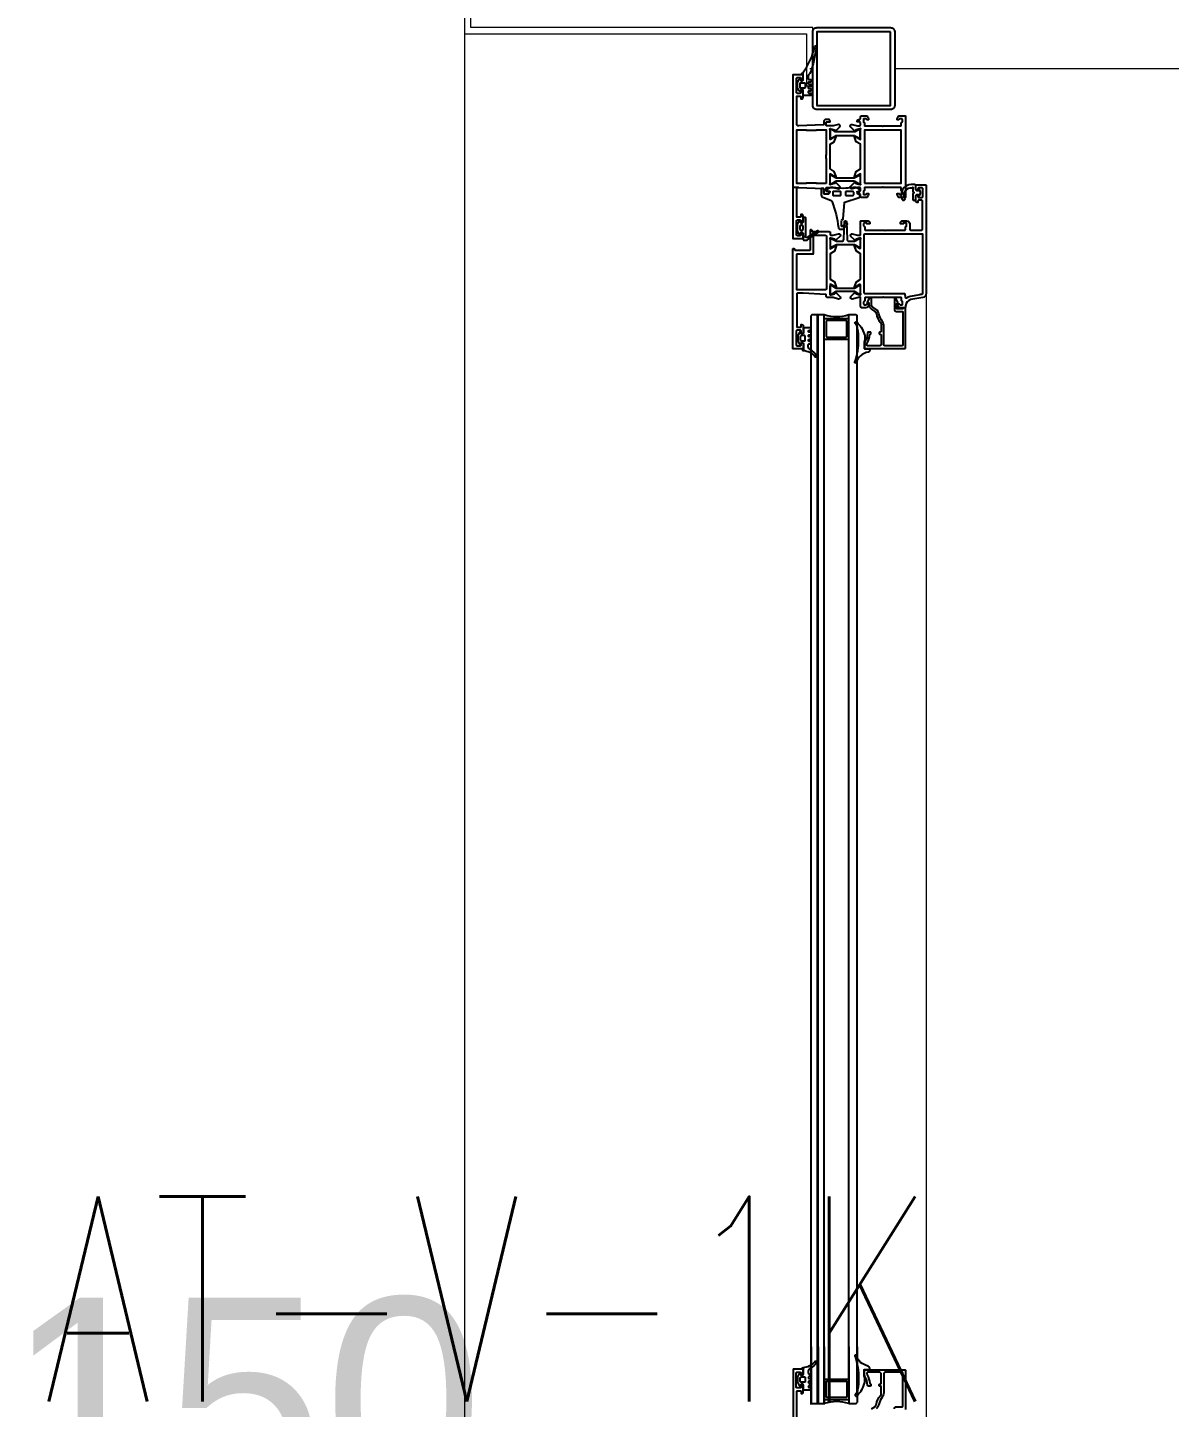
# Model space of a CAD drawing. Extents: x -2012 to 34975, y -1043 to 8321.
# Drawn here: x 16762.5 to 16818.3, y 3337.6 to 3405 of the extents above; entities that cross this region are included whole.
import ezdxf
from ezdxf.enums import TextEntityAlignment as Align

# ---------------------------------------------------------------- set-up
doc = ezdxf.new("R2010")
doc.units = 0
doc.header["$LTSCALE"] = 25
doc.linetypes.add('HIDDEN', pattern=[0.375, 0.25, -0.125])
doc.layers.get('0').update_dxf_attribs({"color": 9, "lineweight": 9})
for name, color, linetype, lineweight in [('06D', 9, 'Continuous', 9), ('10', 9, 'Continuous', 9), ('10A', 9, 'Continuous', 9), ('14', 9, 'Continuous', 9), ('15', 9, 'Continuous', 9), ('22', 8, 'Continuous', 9), ('E-UPS PANOSU', 7, 'Continuous', 30)]:
    doc.layers.add(name, color=color, linetype=linetype, lineweight=lineweight)
doc.styles.add('Arial', font='arial.ttf', dxfattribs={"height": 2.5})
doc.styles.add('E-YAZI', font='txttw.shx')

# ---------------------------------------------------------------- blocks, each defined once
blk = doc.blocks.new('ciftkanatdograma_pr2')
at = {"layer": '06D', "lineweight": 25, "ltscale": 0.5}
for p, q in [((-66.975, -0.563), (-66.975, -1.763)), ((-65.975, -0.563), (-65.975, -1.763)), ((-15.205, -0.563), (-15.205, -1.763)), ((-14.205, -0.563), (-14.205, -1.763))]:
    blk.add_line(p, q, dxfattribs=at)
at = {"layer": '06D'}
for points in [[(-0.3, 17), (-149.7, 17)], [(-7.711, -5.535), (-141.935, -5.535)]]:
    blk.add_lwpolyline(points, dxfattribs=at)
at = {"layer": '06D', "lineweight": 25, "ltscale": 0.5}
for points in [[(-65.409, 0.475, 0.220745), (-65.099, -0.119, -0.651907), (-65.155, -0.188, -0.176952), (-65.447, 0.128, 0.281357), (-65.59, 0.216), (-65.671, 0.216), (-65.685, 0.216), (-65.692, 0.215), (-65.699, 0.214), (-65.707, 0.211), (-65.714, 0.207), (-65.72, 0.201), (-65.725, 0.195), (-65.729, 0.188), (-65.732, 0.181), (-65.735, 0.166), (-65.735, 0.09), (-65.735, 0.087), (-65.735, 0.084), (-65.737, 0.081), (-65.738, 0.079), (-65.74, 0.076), (-65.743, 0.074), (-65.746, 0.072), (-65.749, 0.071), (-65.755, 0.07), (-65.835, 0.07), (-65.837, 0.07), (-65.84, 0.071), (-65.843, 0.072), (-65.846, 0.074), (-65.849, 0.076), (-65.851, 0.079), (-65.852, 0.081), (-65.854, 0.084), (-65.855, 0.09), (-65.855, 0.166), (-65.855, 0.173), (-65.857, 0.181), (-65.86, 0.188), (-65.864, 0.195), (-65.869, 0.201), (-65.875, 0.207), (-65.882, 0.211), (-65.89, 0.214), (-65.905, 0.216), (-65.912, 0.215), (-65.919, 0.214), (-65.927, 0.211), (-65.934, 0.207), (-65.94, 0.201), (-65.945, 0.195), (-65.949, 0.188), (-65.952, 0.181), (-65.955, 0.166), (-65.955, 0.09), (-65.955, 0.087), (-65.955, 0.084), (-65.957, 0.081), (-65.958, 0.079), (-65.96, 0.076), (-65.963, 0.074), (-65.966, 0.072), (-65.969, 0.071), (-65.975, 0.07), (-66.055, 0.07), (-66.057, 0.07), (-66.06, 0.071), (-66.063, 0.072), (-66.066, 0.074), (-66.069, 0.076), (-66.071, 0.079), (-66.072, 0.081), (-66.074, 0.084), (-66.075, 0.09), (-66.075, 0.166), (-66.075, 0.173), (-66.077, 0.181), (-66.08, 0.188), (-66.084, 0.195), (-66.089, 0.201), (-66.095, 0.207), (-66.102, 0.211), (-66.11, 0.214), (-66.125, 0.216), (-66.132, 0.215), (-66.139, 0.214), (-66.147, 0.211), (-66.154, 0.207), (-66.16, 0.201), (-66.165, 0.195), (-66.169, 0.188), (-66.172, 0.181), (-66.175, 0.166), (-66.175, 0.09), (-66.175, 0.087), (-66.175, 0.084), (-66.177, 0.081), (-66.178, 0.079), (-66.18, 0.076), (-66.183, 0.074), (-66.186, 0.072), (-66.189, 0.071), (-66.195, 0.07), (-66.275, 0.07), (-66.277, 0.07), (-66.28, 0.071), (-66.283, 0.072), (-66.286, 0.074), (-66.289, 0.076), (-66.291, 0.079), (-66.292, 0.081), (-66.294, 0.084), (-66.295, 0.09), (-66.295, 0.166), (-66.295, 0.173), (-66.297, 0.181), (-66.3, 0.188), (-66.304, 0.195), (-66.309, 0.201), (-66.315, 0.207), (-66.322, 0.211), (-66.33, 0.214), (-66.345, 0.216), (-66.352, 0.215), (-66.359, 0.214), (-66.367, 0.211), (-66.374, 0.207), (-66.38, 0.201), (-66.385, 0.195), (-66.389, 0.188), (-66.392, 0.181), (-66.395, 0.166), (-66.395, 0.09), (-66.395, 0.087), (-66.395, 0.084), (-66.397, 0.081), (-66.398, 0.079), (-66.4, 0.076), (-66.403, 0.074), (-66.406, 0.072), (-66.409, 0.071), (-66.414, 0.07), (-66.494, 0.07), (-66.497, 0.07), (-66.5, 0.071), (-66.503, 0.072), (-66.506, 0.074), (-66.509, 0.076), (-66.511, 0.078), (-66.512, 0.081), (-66.514, 0.084), (-66.515, 0.09), (-66.515, 0.428, -0.414214), (-66.485, 0.458), (-66.253, 0.458, 0.414214), (-66.223, 0.488), (-66.223, 0.553, 0.291535), (-66.235, 0.571), (-66.283, 0.591, -0.613042), (-66.285, 0.654), (-66.166, 0.717, -0.127095), (-66.103, 0.733), (-65.903, 0.733, -0.127095), (-65.84, 0.717), (-65.732, 0.66, -0.585233), (-65.732, 0.59), (-65.779, 0.565, 0.167811), (-65.783, 0.553), (-65.783, 0.488, 0.414214), (-65.753, 0.458), (-65.458, 0.458), (-65.458, 0.522, -0.394677), (-65.409, 0.475)], [(-15.762, 0.475, -0.220745), (-16.072, -0.119, 0.651907), (-16.016, -0.188, 0.176952), (-15.724, 0.128, -0.281357), (-15.581, 0.216), (-15.5, 0.216), (-15.486, 0.216), (-15.479, 0.215), (-15.472, 0.214), (-15.464, 0.211), (-15.457, 0.207), (-15.451, 0.201), (-15.446, 0.195), (-15.442, 0.188), (-15.439, 0.181), (-15.436, 0.166), (-15.436, 0.09), (-15.436, 0.087), (-15.436, 0.084), (-15.434, 0.081), (-15.433, 0.079), (-15.431, 0.076), (-15.428, 0.074), (-15.425, 0.072), (-15.422, 0.071), (-15.416, 0.07), (-15.336, 0.07), (-15.334, 0.07), (-15.331, 0.071), (-15.328, 0.072), (-15.325, 0.074), (-15.322, 0.076), (-15.32, 0.079), (-15.318, 0.081), (-15.317, 0.084), (-15.316, 0.09), (-15.316, 0.166), (-15.316, 0.173), (-15.314, 0.181), (-15.311, 0.188), (-15.307, 0.195), (-15.302, 0.201), (-15.295, 0.207), (-15.288, 0.211), (-15.281, 0.214), (-15.266, 0.216), (-15.259, 0.215), (-15.252, 0.214), (-15.244, 0.211), (-15.237, 0.207), (-15.231, 0.201), (-15.226, 0.195), (-15.222, 0.188), (-15.219, 0.181), (-15.216, 0.166), (-15.216, 0.09), (-15.216, 0.087), (-15.216, 0.084), (-15.214, 0.081), (-15.213, 0.079), (-15.211, 0.076), (-15.208, 0.074), (-15.205, 0.072), (-15.202, 0.071), (-15.196, 0.07), (-15.116, 0.07), (-15.114, 0.07), (-15.111, 0.071), (-15.108, 0.072), (-15.105, 0.074), (-15.102, 0.076), (-15.1, 0.079), (-15.098, 0.081), (-15.097, 0.084), (-15.096, 0.09), (-15.096, 0.166), (-15.096, 0.173), (-15.094, 0.181), (-15.091, 0.188), (-15.087, 0.195), (-15.082, 0.201), (-15.075, 0.207), (-15.068, 0.211), (-15.061, 0.214), (-15.046, 0.216), (-15.039, 0.215), (-15.032, 0.214), (-15.024, 0.211), (-15.017, 0.207), (-15.011, 0.201), (-15.006, 0.195), (-15.002, 0.188), (-14.999, 0.181), (-14.996, 0.166), (-14.996, 0.09), (-14.996, 0.087), (-14.996, 0.084), (-14.994, 0.081), (-14.993, 0.079), (-14.991, 0.076), (-14.988, 0.074), (-14.985, 0.072), (-14.982, 0.071), (-14.976, 0.07), (-14.896, 0.07), (-14.894, 0.07), (-14.891, 0.071), (-14.888, 0.072), (-14.885, 0.074), (-14.882, 0.076), (-14.88, 0.079), (-14.878, 0.081), (-14.877, 0.084), (-14.876, 0.09), (-14.876, 0.166), (-14.876, 0.173), (-14.874, 0.181), (-14.871, 0.188), (-14.867, 0.195), (-14.862, 0.201), (-14.855, 0.207), (-14.848, 0.211), (-14.841, 0.214), (-14.826, 0.216), (-14.819, 0.215), (-14.812, 0.214), (-14.804, 0.211), (-14.797, 0.207), (-14.791, 0.201), (-14.786, 0.195), (-14.782, 0.188), (-14.779, 0.181), (-14.776, 0.166), (-14.776, 0.09), (-14.776, 0.087), (-14.776, 0.084), (-14.774, 0.081), (-14.773, 0.079), (-14.771, 0.076), (-14.768, 0.074), (-14.765, 0.072), (-14.762, 0.071), (-14.756, 0.07), (-14.676, 0.07), (-14.674, 0.07), (-14.671, 0.071), (-14.668, 0.072), (-14.665, 0.074), (-14.662, 0.076), (-14.66, 0.078), (-14.658, 0.081), (-14.657, 0.084), (-14.656, 0.09), (-14.656, 0.428, 0.414214), (-14.686, 0.458), (-14.918, 0.458, -0.414214), (-14.948, 0.488), (-14.948, 0.553, -0.291535), (-14.936, 0.571), (-14.888, 0.591, 0.613042), (-14.886, 0.654), (-15.005, 0.717, 0.127095), (-15.068, 0.733), (-15.268, 0.733, 0.127095), (-15.33, 0.717), (-15.439, 0.66, 0.585233), (-15.439, 0.59), (-15.392, 0.565, -0.167811), (-15.388, 0.553), (-15.388, 0.488, -0.414214), (-15.418, 0.458), (-15.713, 0.458), (-15.713, 0.522, 0.394677), (-15.762, 0.475)], [(-2.211, 0.486, 0.102785), (-0.901, -0.108, -0.651907), (-0.957, -0.177, -0.057148), (-2.249, 0.138, 0.281357), (-2.392, 0.227), (-2.473, 0.227), (-2.487, 0.227), (-2.494, 0.226), (-2.501, 0.224), (-2.509, 0.221), (-2.516, 0.217), (-2.522, 0.212), (-2.527, 0.206), (-2.532, 0.199), (-2.535, 0.191), (-2.537, 0.177), (-2.537, 0.101), (-2.537, 0.098), (-2.538, 0.095), (-2.539, 0.092), (-2.54, 0.089), (-2.543, 0.087), (-2.545, 0.084), (-2.548, 0.083), (-2.551, 0.082), (-2.557, 0.081), (-2.637, 0.081), (-2.64, 0.081), (-2.643, 0.082), (-2.646, 0.083), (-2.648, 0.084), (-2.651, 0.087), (-2.653, 0.089), (-2.655, 0.092), (-2.656, 0.095), (-2.657, 0.101), (-2.657, 0.177), (-2.657, 0.184), (-2.659, 0.191), (-2.662, 0.199), (-2.666, 0.206), (-2.671, 0.212), (-2.678, 0.217), (-2.685, 0.221), (-2.692, 0.224), (-2.707, 0.227), (-2.714, 0.226), (-2.721, 0.224), (-2.729, 0.221), (-2.736, 0.217), (-2.742, 0.212), (-2.747, 0.206), (-2.752, 0.199), (-2.755, 0.191), (-2.757, 0.177), (-2.757, 0.101), (-2.757, 0.098), (-2.758, 0.095), (-2.759, 0.092), (-2.76, 0.089), (-2.763, 0.087), (-2.765, 0.084), (-2.768, 0.083), (-2.771, 0.082), (-2.777, 0.081), (-2.857, 0.081), (-2.86, 0.081), (-2.863, 0.082), (-2.866, 0.083), (-2.868, 0.084), (-2.871, 0.087), (-2.873, 0.089), (-2.875, 0.092), (-2.876, 0.095), (-2.877, 0.101), (-2.877, 0.177), (-2.877, 0.184), (-2.879, 0.191), (-2.882, 0.199), (-2.886, 0.206), (-2.891, 0.212), (-2.898, 0.217), (-2.905, 0.221), (-2.912, 0.224), (-2.927, 0.227), (-2.934, 0.226), (-2.941, 0.224), (-2.949, 0.221), (-2.956, 0.217), (-2.962, 0.212), (-2.967, 0.206), (-2.972, 0.199), (-2.975, 0.191), (-2.977, 0.177), (-2.977, 0.101), (-2.977, 0.098), (-2.978, 0.095), (-2.979, 0.092), (-2.98, 0.089), (-2.983, 0.087), (-2.985, 0.084), (-2.988, 0.083), (-2.991, 0.082), (-2.997, 0.081), (-3.077, 0.081), (-3.08, 0.081), (-3.083, 0.082), (-3.086, 0.083), (-3.088, 0.084), (-3.091, 0.087), (-3.093, 0.089), (-3.095, 0.092), (-3.096, 0.095), (-3.097, 0.101), (-3.097, 0.177), (-3.097, 0.184), (-3.099, 0.191), (-3.102, 0.199), (-3.106, 0.206), (-3.111, 0.212), (-3.118, 0.217), (-3.125, 0.221), (-3.132, 0.224), (-3.147, 0.227), (-3.154, 0.226), (-3.161, 0.224), (-3.169, 0.221), (-3.176, 0.217), (-3.182, 0.212), (-3.187, 0.206), (-3.192, 0.199), (-3.195, 0.191), (-3.197, 0.177), (-3.197, 0.101), (-3.197, 0.098), (-3.198, 0.095), (-3.199, 0.092), (-3.2, 0.089), (-3.203, 0.087), (-3.205, 0.084), (-3.208, 0.083), (-3.211, 0.082), (-3.217, 0.081), (-3.297, 0.081), (-3.3, 0.081), (-3.303, 0.082), (-3.306, 0.083), (-3.308, 0.084), (-3.311, 0.087), (-3.313, 0.089), (-3.315, 0.092), (-3.316, 0.095), (-3.317, 0.101), (-3.317, 0.439, -0.414214), (-3.287, 0.469), (-3.056, 0.469, 0.414214), (-3.026, 0.499), (-3.026, 0.564, 0.291535), (-3.037, 0.582), (-3.085, 0.602, -0.613042), (-3.088, 0.664), (-2.969, 0.727, -0.127095), (-2.906, 0.744), (-2.706, 0.744, -0.127095), (-2.643, 0.727), (-2.534, 0.67, -0.585233), (-2.534, 0.6), (-2.581, 0.576, 0.167811), (-2.586, 0.564), (-2.586, 0.499, 0.414214), (-2.556, 0.469), (-2.261, 0.469), (-2.261, 0.532, -0.394677), (-2.211, 0.486)], [(-7.807, -1.981, -0.081633), (-7.807, -1.001), (-7.807, -0.921, 0.104779), (-7.823, -0.848), (-7.883, -0.713, 0.296563), (-7.901, -0.701), (-7.967, -0.701, 0.414214), (-7.997, -0.731), (-7.997, -0.766, -0.414214), (-8.022, -0.791), (-8.102, -0.791, -0.414214), (-8.127, -0.766), (-8.127, -0.576, -0.414214), (-8.092, -0.541), (-7.877, -0.541, 0.414214), (-7.857, -0.521), (-7.857, -0.431, 0.414214), (-7.877, -0.411), (-8.167, -0.411, 0.285747), (-8.257, -0.467), (-8.448, -0.895, -0.189764), (-8.502, -0.944, -0.061836), (-9.759, -1.251, 0.380587), (-9.847, -1.351), (-9.847, -1.431, 0.203536), (-9.817, -1.503), (-9.629, -1.684, 0.999219), (-9.546, -1.598), (-9.697, -1.451, -0.950364), (-9.699, -1.411, -0.068684), (-9.399, -1.421, -0.364538), (-9.357, -1.471, 0.394287), (-9.339, -1.491), (-8.536, -1.546, -0.309555), (-8.514, -1.563), (-8.295, -2.266, 0.328426), (-8.247, -2.301), (-8.152, -2.301, 0.414214), (-8.127, -2.276), (-8.127, -2.216, -0.414214), (-8.102, -2.191), (-8.022, -2.191, -0.414214), (-7.997, -2.216), (-7.997, -2.251, 0.414214), (-7.967, -2.281), (-7.901, -2.281, 0.296563), (-7.883, -2.269), (-7.823, -2.134, 0.104779), (-7.807, -2.061), (-7.807, -1.981)]]:
    blk.add_lwpolyline(points, format="xyb", dxfattribs=at)
for points in [[(-9.485, 0.469, -0.414214), (-9.52, 0.504), (-9.52, 0.584, -0.186103), (-9.516, 0.594), (-9.476, 0.636, 0.501687), (-9.487, 0.699), (-9.576, 0.745, 0.118551), (-9.655, 0.764), (-9.885, 0.764, 0.118551), (-9.965, 0.745), (-10.053, 0.699, 0.501687), (-10.064, 0.636), (-10.024, 0.594, -0.186103), (-10.02, 0.584), (-10.02, 0.504, -0.414214), (-10.055, 0.469), (-10.335, 0.469, 0.414214), (-10.375, 0.429), (-10.375, 0.284, 0.176484), (-10.364, 0.252), (-9.991, -0.282, 0.940455), (-9.927, -0.234), (-10.245, 0.271, -0.992608), (-10.145, 0.337), (-9.305, 0.337, 0.414214), (-9.265, 0.377), (-9.265, 0.429, 0.414214), (-9.305, 0.469)], [(-15.273, 0.599, 0.359904), (-15.298, 0.57), (-15.298, 0.394, 0.414214), (-15.268, 0.364), (-15.068, 0.364, 0.414214), (-15.038, 0.394), (-15.038, 0.57, 0.359904), (-15.062, 0.599, 0.094739)], [(-66.875, -0.693, -0.414214), (-66.845, -0.663), (-66.105, -0.663, -0.414214), (-66.075, -0.693), (-66.075, -1.633, -0.414214), (-66.105, -1.663), (-66.845, -1.663, -0.414214), (-66.875, -1.633)], [(-14.305, -0.693, 0.414214), (-14.335, -0.663), (-15.075, -0.663, 0.414214), (-15.105, -0.693), (-15.105, -1.633, 0.414214), (-15.075, -1.663), (-14.335, -1.663, 0.414214), (-14.305, -1.633)], [(-12.717, -2.008, 0.131652), (-12.704, -2.058), (-12.596, -2.244, -0.131652), (-12.592, -2.259), (-12.592, -2.285, -0.414214), (-12.622, -2.315), (-12.982, -2.315, -0.414214), (-13.012, -2.285), (-13.012, -2.259, -0.131652), (-13.008, -2.244), (-12.901, -2.058, 0.131652), (-12.887, -2.008), (-12.887, -1.161, 0.131652), (-12.901, -1.111), (-13.008, -0.925, -0.131652), (-13.012, -0.91), (-13.012, -0.885, -0.414214), (-12.982, -0.855), (-12.622, -0.855, -0.414214), (-12.592, -0.885), (-12.592, -0.91, -0.131652), (-12.596, -0.925), (-12.704, -1.111, 0.131652), (-12.717, -1.161)], [(-12.901, -1.12), (-13.008, -0.934, -0.131652), (-13.012, -0.919), (-13.012, -0.893, -0.414214), (-12.982, -0.863), (-12.622, -0.863, -0.414214), (-12.592, -0.893), (-12.592, -0.919, -0.131652), (-12.596, -0.934), (-12.704, -1.12, 0.131652), (-12.717, -1.17), (-12.717, -2.016, 0.131652), (-12.704, -2.066), (-12.596, -2.253, -0.131652), (-12.592, -2.268), (-12.592, -2.293, -0.414214), (-12.622, -2.323), (-12.982, -2.323, -0.414214), (-13.012, -2.293), (-13.012, -2.268, -0.131652), (-13.008, -2.253), (-12.901, -2.066, 0.131652), (-12.887, -2.016), (-12.887, -1.17, 0.131652)], [(-10.335, -1.676, 0.403142), (-10.431, -1.775), (-10.431, -2.016, 0.131652), (-10.417, -2.066), (-10.31, -2.253, -0.131652), (-10.306, -2.268), (-10.306, -2.293, -0.414214), (-10.336, -2.323), (-10.696, -2.323, -0.414214), (-10.726, -2.293), (-10.726, -2.268, -0.131652), (-10.722, -2.253), (-10.614, -2.066, 0.131652), (-10.601, -2.016), (-10.601, -1.17, 0.131652), (-10.614, -1.12), (-10.722, -0.934, -0.131652), (-10.726, -0.919), (-10.726, -0.893, -0.414214), (-10.696, -0.863), (-10.336, -0.863, -0.414214), (-10.306, -0.893), (-10.306, -0.919, -0.131652), (-10.31, -0.934), (-10.417, -1.12, 0.131652), (-10.431, -1.17), (-10.431, -1.411, 0.403142), (-10.335, -1.511), (-9.479, -1.543, -0.962756), (-9.479, -1.643)], [(-8.197, -1.349, 0.414214), (-8.167, -1.379), (-8.037, -1.379, 0.414214), (-8.007, -1.349), (-8.007, -1.009, 0.414214), (-8.037, -0.979), (-8.167, -0.979, 0.414214), (-8.197, -1.009)], [(-7.335, -2.006, 0.131652), (-7.322, -2.056), (-7.215, -2.243, -0.131652), (-7.21, -2.258), (-7.21, -2.283, -0.414214), (-7.24, -2.313), (-7.6, -2.313, -0.414214), (-7.63, -2.283), (-7.63, -2.258, -0.131652), (-7.626, -2.243), (-7.519, -2.056, 0.131652), (-7.505, -2.006), (-7.505, -1.16, 0.131652), (-7.519, -1.11), (-7.626, -0.924, -0.131652), (-7.63, -0.909), (-7.63, -0.883, -0.414214), (-7.6, -0.853), (-7.24, -0.853, -0.414214), (-7.21, -0.883), (-7.21, -0.909, -0.131652), (-7.215, -0.924), (-7.322, -1.11, 0.131652), (-7.335, -1.16)], [(-5.265, -2.006, -0.131652), (-5.278, -2.056), (-5.386, -2.243, 0.131652), (-5.39, -2.258), (-5.39, -2.283, 0.414214), (-5.36, -2.313), (-5, -2.313, 0.414214), (-4.97, -2.283), (-4.97, -2.258, 0.131652), (-4.974, -2.243), (-5.081, -2.056, -0.131652), (-5.095, -2.006), (-5.095, -1.16, -0.131652), (-5.081, -1.11), (-4.974, -0.924, 0.131652), (-4.97, -0.909), (-4.97, -0.883, 0.414214), (-5, -0.853), (-5.36, -0.853, 0.414214), (-5.39, -0.883), (-5.39, -0.909, 0.131652), (-5.386, -0.924), (-5.278, -1.11, -0.131652), (-5.265, -1.16)], [(-8.197, -1.969, 0.414214), (-8.167, -1.999), (-8.037, -1.999, 0.414214), (-8.007, -1.969), (-8.007, -1.629, 0.414214), (-8.037, -1.599), (-8.167, -1.599, 0.414214), (-8.197, -1.629)], [(-65.505, -2.533), (-65.505, -2.753, 0.414214), (-65.475, -2.783), (-65.437, -2.783, 0.356389), (-65.339, -2.703, -0.262181), (-64.825, -2.11, 0.316752), (-64.805, -2.082, 0.499585), (-64.843, -2.053, -0.048291), (-65.399, -2.195, -0.086497), (-66.497, -2.192, -0.16681), (-66.725, -2.08, 0.169383), (-66.746, -2.066), (-66.759, -2.063, 0.513067), (-66.806, -2.129, 0.159858), (-66.231, -2.509, 0.178819), (-65.865, -2.527), (-65.845, -2.517, -0.13005), (-65.796, -2.503), (-65.535, -2.503, -0.414214)], [(-15.675, -2.533), (-15.675, -2.753, -0.414214), (-15.705, -2.783), (-15.743, -2.783, -0.356389), (-15.841, -2.703, 0.262181), (-16.355, -2.11, -0.316752), (-16.375, -2.082, -0.499585), (-16.336, -2.053, 0.048291), (-15.781, -2.195, 0.086497), (-14.682, -2.192, 0.16681), (-14.454, -2.08, -0.169383), (-14.434, -2.066), (-14.421, -2.063, -0.513067), (-14.374, -2.129, -0.159858), (-14.949, -2.509, -0.178819), (-15.315, -2.527), (-15.335, -2.517, 0.13005), (-15.384, -2.503), (-15.645, -2.503, 0.414214)]]:
    blk.add_lwpolyline(points, format="xyb", close=True, dxfattribs=at)
for centre, start, end in [((-68.925, -1.163), 341.07536, 18.92464), ((-12.255, -1.163), 161.07536, 198.92464)]:
    blk.add_arc(centre, 1.85, start, end, dxfattribs=at)
at = {"layer": '10', "lineweight": 25, "ltscale": 0.5}
blk.add_line((-7.804, 0.681), (-7.804, 0.977), dxfattribs=at)
for points in [[(-68.16, 0.784), (-66.58, 0.784, -0.414214), (-66.55, 0.754), (-66.55, 0.594, -0.414214), (-66.58, 0.564), (-66.68, 0.564), (-66.68, 0.514, 0.414214), (-66.63, 0.464), (-66.32, 0.464, 0.414214), (-66.25, 0.534), (-66.25, 0.554, 0.414214), (-66.26, 0.564), (-66.36, 0.564, -0.414214), (-66.41, 0.614), (-66.41, 0.764, -0.414214), (-66.36, 0.814), (-65.69, 0.814, -0.414214), (-65.64, 0.764), (-65.64, 0.614, -0.414214), (-65.69, 0.564), (-65.79, 0.564, 0.414214), (-65.8, 0.554), (-65.8, 0.534, 0.414214), (-65.73, 0.464), (-65.51, 0.464, 0.414214), (-65.5, 0.474), (-65.5, 0.954, 0.414214), (-65.51, 0.964), (-70.375, 0.964, 0.535184)], [(-13.061, -0.657, 0.459137), (-13.025, -0.629), (-12.971, 0.465), (-12.971, 0.735, 0.414214), (-13.021, 0.785), (-14.601, 0.785, 0.414214), (-14.631, 0.755), (-14.631, 0.595, 0.414214), (-14.601, 0.565), (-14.501, 0.565), (-14.501, 0.515, -0.414214), (-14.551, 0.465), (-14.861, 0.465, -0.414214), (-14.931, 0.535), (-14.931, 0.555, -0.414214), (-14.921, 0.565), (-14.821, 0.565, 0.414214), (-14.771, 0.615), (-14.771, 0.765, 0.414214), (-14.821, 0.815), (-15.491, 0.815, 0.414214), (-15.541, 0.765), (-15.541, 0.615, 0.414214), (-15.491, 0.565), (-15.391, 0.565, -0.414214), (-15.381, 0.555), (-15.381, 0.535, -0.414214), (-15.451, 0.465), (-15.671, 0.465, -0.414214), (-15.681, 0.475), (-15.681, 0.955, -0.414214), (-15.671, 0.965), (-10.806, 0.965, -0.535184), (-10.783, 0.931), (-10.801, 0.887), (-10.831, 0.887, 0.414214), (-10.861, 0.857), (-10.861, 0.145, 0.414214), (-10.831, 0.115), (-9.886, 0.115, -0.535184), (-9.863, 0.081), (-9.873, 0.056, -0.302776), (-9.901, 0.037), (-9.931, 0.037, 0.414214), (-9.961, 0.007), (-9.961, -0.825, -0.414214), (-9.991, -0.855), (-10.109, -0.855, 0.414214), (-10.139, -0.885), (-10.139, -1), (-10.069, -1.261, -0.700084), (-10.177, -1.336), (-10.195, -1.324), (-10.366, -1.151, -0.607471), (-10.351, -1.091, 0.283637), (-10.328, -1.069), (-10.279, -0.885, 1.229391), (-10.329, -0.855), (-10.803, -0.855), (-10.641, -1.121, -0.859449), (-10.671, -1.147), (-10.916, -1.054), (-11.038, -0.855), (-12.282, -0.855), (-12.404, -1.054), (-12.649, -1.147, -0.859449), (-12.679, -1.121), (-12.517, -0.855), (-12.991, -0.855, 1.229391), (-13.041, -0.885), (-12.992, -1.069, 0.283637), (-12.97, -1.091, -0.607471), (-12.954, -1.151), (-13.125, -1.324), (-13.143, -1.336, -0.700084), (-13.251, -1.261), (-13.181, -1), (-13.181, -0.755, -0.474196), (-13.061, -0.657)], [(-4.38, -2.325, -0.414222), (-4.3, -2.405), (-4.3, -2.575, -0.414214), (-4.45, -2.725), (-4.49, -2.725, -0.414214), (-4.5, -2.715), (-4.5, -2.654, -0.366034), (-4.475, -2.624, 0.365977), (-4.45, -2.595), (-4.45, -2.505, 0.414214), (-4.48, -2.475), (-4.59, -2.475, 0.365977), (-4.62, -2.5, -0.365977), (-4.649, -2.525), (-4.77, -2.525, 0.414214), (-4.8, -2.555), (-4.8, -3.395), (-4.83, -3.425), (-4.8, -3.455), (-4.8, -4.295, 0.414214), (-4.77, -4.325), (-4.649, -4.325, -0.365977), (-4.62, -4.35, 0.365977), (-4.59, -4.375), (-4.48, -4.375, 0.414214), (-4.45, -4.345), (-4.45, -4.255, 0.365977), (-4.475, -4.225, -0.366034), (-4.5, -4.195), (-4.5, -4.135, -0.414214), (-4.49, -4.125), (-4.45, -4.125, -0.414214), (-4.3, -4.275), (-4.3, -4.515, -0.414214), (-4.31, -4.525), (-8.29, -4.525, -0.414214), (-8.3, -4.515), (-8.3, -4.275, -0.414214), (-8.15, -4.125), (-8.11, -4.125, -0.414214), (-8.1, -4.135), (-8.1, -4.195, -0.366034), (-8.125, -4.225, 0.365977), (-8.15, -4.255), (-8.15, -4.345, 0.414214), (-8.12, -4.375), (-8.01, -4.375, 0.365977), (-7.98, -4.35, -0.365977), (-7.951, -4.325), (-7.83, -4.325, 0.414214), (-7.8, -4.295), (-7.8, -3.455), (-7.77, -3.425), (-7.8, -3.395), (-7.8, -2.555, 0.414214), (-7.83, -2.525), (-7.951, -2.525, -0.365977), (-7.98, -2.5, 0.365977), (-8.01, -2.475), (-8.12, -2.475, 0.414214), (-8.15, -2.505), (-8.15, -2.595, 0.365977), (-8.125, -2.624, -0.366034), (-8.1, -2.654), (-8.1, -2.715, -0.414214), (-8.11, -2.725), (-8.15, -2.725, -0.414214), (-8.3, -2.575), (-8.3, -2.405, -0.414214), (-8.22, -2.325), (-8.15, -2.325, 0.414214), (-8.12, -2.295), (-8.12, -2.275, -0.414214), (-8.02, -2.175), (-8.01, -2.175, -0.414214), (-8, -2.185), (-8, -2.295, 0.414214), (-7.97, -2.325), (-7.83, -2.325, 0.414214), (-7.8, -2.295), (-7.8, -2.179), (-7.87, -1.918, -0.700084), (-7.762, -1.843), (-7.744, -1.856), (-7.573, -2.029, -0.607471), (-7.589, -2.089, 0.283637), (-7.611, -2.11), (-7.661, -2.294, 1.229391), (-7.61, -2.325), (-7.136, -2.325), (-7.298, -2.06, -0.713664), (-7.273, -2.031), (-7.024, -2.125), (-6.902, -2.325), (-5.698, -2.325), (-5.576, -2.125), (-5.327, -2.031, -0.713664), (-5.302, -2.06), (-5.464, -2.325), (-4.99, -2.325, 1.229391), (-4.939, -2.294), (-4.989, -2.11, 0.283637), (-5.011, -2.089, -0.607471), (-5.027, -2.029), (-4.856, -1.856), (-4.838, -1.843, -0.700084), (-4.73, -1.918), (-4.8, -2.179), (-4.8, -2.295, 0.414214), (-4.77, -2.325), (-4.63, -2.325, 0.414214), (-4.6, -2.295), (-4.6, -2.185, -0.414214), (-4.59, -2.175), (-4.58, -2.175, -0.414214), (-4.48, -2.275), (-4.48, -2.295, 0.414214), (-4.45, -2.325), (-4.38, -2.325)], [(-67.428, -3.985, -0.414214), (-67.328, -4.085), (-67.328, -4.355, 0.414214), (-67.278, -4.405), (-65.688, -4.405, 0.414214), (-65.638, -4.355), (-65.638, -3.564, 0.414214), (-65.738, -3.464), (-66.652, -3.464, -0.172094), (-66.853, -3.393, 0.126051), (-67.214, -3.227, -0.197455), (-67.419, -3.096)], [(-67.429, -2.873), (-67.326, -3.027, 0.197455), (-67.198, -3.109, -0.126051), (-66.783, -3.3, 0.178336), (-66.652, -3.344), (-66.348, -3.344, 0.414214), (-66.318, -3.314), (-66.318, -3.274, -0.414214), (-66.288, -3.244), (-66.248, -3.244, -0.414214), (-66.218, -3.274), (-66.218, -3.294, 0.414214), (-66.168, -3.344), (-65.738, -3.344, 0.414214), (-65.638, -3.244), (-65.638, -2.695, 0.414214), (-65.688, -2.645), (-65.74, -2.645, 0.127567), (-65.774, -2.653, -0.09888), (-66.192, -2.787, 0.367727), (-66.218, -2.816, -0.399482), (-66.248, -2.844), (-66.288, -2.844, -0.414214), (-66.318, -2.814), (-66.318, -2.723, -0.400329), (-66.271, -2.673, 0.114933), (-65.834, -2.55, -0.127017), (-65.737, -2.525), (-65.548, -2.525, -0.414214), (-65.518, -2.555), (-65.518, -4.495, -0.414214), (-65.548, -4.525), (-67.468, -4.525, -0.414214)]]:
    blk.add_lwpolyline(points, format="xyb", dxfattribs=at)
for points in [[(-11.031, -0.035), (-10.191, -0.035, -0.414214), (-10.141, -0.085), (-10.141, -0.625, -0.414214), (-10.191, -0.675), (-12.751, -0.675, -0.414214), (-12.801, -0.625), (-12.801, 0.785), (-11.091, 0.785, -0.414214), (-11.041, 0.735), (-11.041, -0.025, 0.414214)], [(-9.12, 0.775), (-9.12, 0.785), (-8.853, 0.785), (-8.853, 0.775), (-8.703, 0.775), (-8.703, 0.785), (-8.373, 0.785), (-8.373, 0.775), (-8.223, 0.775), (-8.223, 0.785), (-7.904, 0.785, -0.425337), (-7.804, 0.682), (-7.849, -0.506, -0.403083), (-7.879, -0.535), (-8, -0.535, 0.414214), (-8.12, -0.655), (-8.12, -0.745, 0.414214), (-8.02, -0.845), (-8.01, -0.845, 0.414214), (-8, -0.835), (-8, -0.685, -0.414214), (-7.97, -0.655), (-7.83, -0.655, -0.414214), (-7.8, -0.685), (-7.8, -0.99), (-7.87, -1.251, 0.700084), (-7.762, -1.326), (-7.744, -1.314), (-7.573, -1.141, 0.607471), (-7.589, -1.081, -0.283637), (-7.611, -1.059), (-7.661, -0.875, -1.229391), (-7.61, -0.845), (-7.136, -0.845), (-7.299, -1.111, 0.859449), (-7.268, -1.137), (-7.024, -1.044), (-6.902, -0.845), (-5.698, -0.845), (-5.576, -1.044), (-5.332, -1.137, 0.859449), (-5.301, -1.111), (-5.464, -0.845), (-4.99, -0.845, -1.229391), (-4.939, -0.875), (-4.989, -1.059, -0.283637), (-5.011, -1.081, 0.607471), (-5.027, -1.141), (-4.856, -1.314), (-4.838, -1.326, 0.700084), (-4.73, -1.251), (-4.8, -0.99), (-4.8, -0.685, -0.414214), (-4.77, -0.655), (-4.63, -0.655, -0.414214), (-4.6, -0.685), (-4.6, -0.835, 0.414214), (-4.59, -0.845), (-4.58, -0.845, 0.414214), (-4.48, -0.745), (-4.48, -0.655, 0.414214), (-4.6, -0.535), (-4.721, -0.535, -0.403083), (-4.751, -0.506), (-4.796, 0.682, -0.425337), (-4.696, 0.785), (-4.377, 0.785), (-4.377, 0.775), (-4.227, 0.775), (-4.227, 0.785), (-3.897, 0.785), (-3.897, 0.775), (-3.747, 0.775), (-3.747, 0.785), (-3.48, 0.785), (-3.48, 0.775), (-3.35, 0.775), (-3.35, 0.605, -0.414214), (-3.38, 0.575), (-3.48, 0.575), (-3.48, 0.525, 0.414214), (-3.43, 0.475), (-3.12, 0.475, 0.414214), (-3.05, 0.545), (-3.05, 0.565, 0.414214), (-3.06, 0.575), (-3.16, 0.575, -0.414214), (-3.21, 0.625), (-3.21, 0.745, -0.414214), (-3.16, 0.795), (-2.49, 0.795, -0.414214), (-2.44, 0.745), (-2.44, 0.625, -0.414214), (-2.49, 0.575), (-2.59, 0.575, 0.414214), (-2.6, 0.565), (-2.6, 0.545, 0.414214), (-2.53, 0.475), (-2.31, 0.475, 0.414214), (-2.3, 0.485), (-2.3, 0.965, 0.414214), (-2.31, 0.975), (-10.29, 0.975, 0.414214), (-10.3, 0.965), (-10.3, 0.485, 0.414214), (-10.29, 0.475), (-10.07, 0.475, 0.414214), (-10, 0.545), (-10, 0.565, 0.414214), (-10.01, 0.575), (-10.11, 0.575, -0.414214), (-10.16, 0.625), (-10.16, 0.745, -0.414214), (-10.11, 0.795), (-9.44, 0.795, -0.414214), (-9.39, 0.745), (-9.39, 0.625, -0.414214), (-9.44, 0.575), (-9.54, 0.575, 0.414214), (-9.55, 0.565), (-9.55, 0.545, 0.414214), (-9.48, 0.475), (-9.17, 0.475, 0.414214), (-9.12, 0.525), (-9.12, 0.575), (-9.22, 0.575, -0.414214), (-9.25, 0.605), (-9.25, 0.775)], [(-65.898, 0.599, -0.359904), (-65.873, 0.57), (-65.873, 0.394, -0.414214), (-65.903, 0.364), (-66.103, 0.364, -0.414214), (-66.133, 0.394), (-66.133, 0.57, -0.359904), (-66.109, 0.599, -0.094739)], [(-9.68, 0.474, 0.414214), (-9.655, 0.499), (-9.655, 0.599, 0.414214), (-9.68, 0.624), (-9.86, 0.624, 0.414214), (-9.885, 0.599), (-9.885, 0.499, 0.414214), (-9.86, 0.474)], [(0, -3.8, -0.414214), (-0.2, -4), (-3.8, -4, -0.414214), (-4, -3.8), (-4, -0.2, -0.414214), (-3.8, 0), (-0.2, 0, -0.414214), (0, -0.2)], [(-2.721, 0.61, -0.359904), (-2.697, 0.581), (-2.697, 0.405, -0.414214), (-2.727, 0.375), (-2.927, 0.375, -0.414214), (-2.957, 0.405), (-2.957, 0.581, -0.359904), (-2.932, 0.61, -0.094739)], [(-13.332, -2.535, -0.365977), (-13.361, -2.51, 0.365977), (-13.391, -2.485), (-13.501, -2.485, 0.414214), (-13.531, -2.515), (-13.531, -2.605, 0.365977), (-13.506, -2.634, -0.366034), (-13.481, -2.664), (-13.481, -2.725, -0.414214), (-13.491, -2.735), (-13.531, -2.735, -0.414214), (-13.681, -2.585), (-13.681, -2.415, -0.414214), (-13.601, -2.335), (-13.181, -2.335, 0.493043), (-13.152, -2.297), (-13.251, -1.928, -0.700084), (-13.143, -1.853), (-13.125, -1.866), (-12.954, -2.039, -0.607471), (-12.97, -2.099, 0.283637), (-12.992, -2.12), (-13.041, -2.304, 1.229391), (-12.991, -2.335), (-12.57, -2.335, 0.585524), (-12.545, -2.289), (-12.678, -2.07, -0.713664), (-12.654, -2.041), (-12.404, -2.135), (-12.291, -2.32, 0.261412), (-12.266, -2.335), (-11.054, -2.335, 0.261412), (-11.029, -2.32), (-10.916, -2.135), (-10.666, -2.041, -0.713664), (-10.642, -2.07), (-10.775, -2.289, 0.585524), (-10.75, -2.335), (-10.329, -2.335, 1.229391), (-10.279, -2.304), (-10.328, -2.12, 0.283637), (-10.351, -2.099, -0.607471), (-10.366, -2.039), (-10.195, -1.866), (-10.177, -1.853, -0.700084), (-10.069, -1.928), (-10.139, -2.189), (-10.139, -2.305, 0.414214), (-10.109, -2.335), (-9.461, -2.335, -0.414214), (-9.431, -2.365), (-9.431, -2.685, -0.414222), (-9.531, -2.785), (-9.571, -2.785, -0.414214), (-9.581, -2.775), (-9.581, -2.664, -0.366034), (-9.556, -2.634, 0.365977), (-9.531, -2.605), (-9.531, -2.515, 0.414214), (-9.561, -2.485), (-9.671, -2.485, 0.365977), (-9.7, -2.51, -0.365977), (-9.73, -2.535), (-9.851, -2.535, 0.414214), (-9.881, -2.565), (-9.881, -3.505), (-9.911, -3.535), (-9.881, -3.565), (-9.881, -4.505, 0.414214), (-9.851, -4.535), (-9.73, -4.535, -0.365977), (-9.7, -4.56, 0.365977), (-9.671, -4.585), (-9.561, -4.585, 0.414214), (-9.531, -4.555), (-9.531, -4.465, 0.365977), (-9.556, -4.435, -0.366034), (-9.581, -4.405), (-9.581, -4.295, -0.414214), (-9.571, -4.285), (-9.531, -4.285, -0.414214), (-9.431, -4.385), (-9.431, -4.585, -0.414214), (-9.581, -4.735), (-9.851, -4.735, 0.414214), (-9.881, -4.765), (-9.881, -5.325, 0.414214), (-9.851, -5.355), (-8.461, -5.355, 0.414214), (-8.431, -5.325), (-8.431, -5.165, 0.414214), (-8.461, -5.135), (-8.531, -5.135), (-8.531, -5.085, -0.414214), (-8.481, -5.035), (-8.226, -5.035, -0.414214), (-8.156, -5.105), (-8.156, -5.125, -0.414214), (-8.166, -5.135), (-8.241, -5.135, 0.414214), (-8.291, -5.185), (-8.291, -5.325, 0.414214), (-8.241, -5.375), (-7.871, -5.375, 0.414214), (-7.821, -5.325), (-7.821, -5.185, 0.414214), (-7.871, -5.135), (-7.946, -5.135, -0.414214), (-7.956, -5.125), (-7.956, -5.105, -0.414214), (-7.886, -5.035), (-7.711, -5.035, -0.414214), (-7.681, -5.065), (-7.681, -5.505, -0.414214), (-7.711, -5.535), (-12.981, -5.535, -0.363975), (-13.178, -5.369), (-13.281, -4.783, 0.36397), (-13.577, -4.535), (-13.651, -4.535, -0.414214), (-13.681, -4.505), (-13.681, -4.285, -0.414214), (-13.531, -4.135), (-13.491, -4.135, -0.414214), (-13.481, -4.145), (-13.481, -4.205, -0.366034), (-13.506, -4.235, 0.365977), (-13.531, -4.265), (-13.531, -4.355, 0.414214), (-13.501, -4.385), (-13.391, -4.385, 0.365977), (-13.361, -4.36, -0.365977), (-13.332, -4.335), (-13.211, -4.335, 0.414214), (-13.181, -4.305), (-13.181, -3.465), (-13.151, -3.435), (-13.181, -3.405), (-13.181, -2.565, 0.414214), (-13.211, -2.535)], [(-14.862, -3.314), (-14.862, -3.274, 0.414214), (-14.892, -3.244), (-14.932, -3.244, 0.414214), (-14.962, -3.274), (-14.962, -3.294, -0.414214), (-15.012, -3.344), (-15.442, -3.344, -0.414214), (-15.542, -3.244), (-15.542, -2.695, -0.414214), (-15.492, -2.645), (-15.44, -2.645, -0.127567), (-15.406, -2.653, 0.09888), (-14.988, -2.787, -0.367727), (-14.962, -2.816, 0.399482), (-14.932, -2.844), (-14.892, -2.844, 0.414214), (-14.862, -2.814), (-14.862, -2.723, 0.400329), (-14.909, -2.673, -0.114933), (-15.346, -2.55, 0.127017), (-15.443, -2.525), (-15.632, -2.525, 0.414214), (-15.662, -2.555), (-15.662, -4.495, 0.414214), (-15.632, -4.525), (-13.712, -4.525, 0.414214), (-13.682, -4.495), (-13.682, -4.435, 0.414214), (-13.712, -4.405), (-13.732, -4.405), (-13.732, -4.105), (-13.462, -4.105), (-13.441, -4.14, 0.414214), (-13.4, -4.151), (-13.23, -4.052, 0.767327), (-13.248, -3.985), (-13.752, -3.985, 0.414214), (-13.852, -4.085), (-13.852, -4.355, -0.414214), (-13.902, -4.405), (-15.492, -4.405, -0.414214), (-15.542, -4.355), (-15.542, -3.564, -0.414214), (-15.442, -3.464), (-14.528, -3.464, 0.172094), (-14.326, -3.393, -0.126051), (-13.966, -3.227, 0.197455), (-13.761, -3.096), (-13.653, -2.941, -0.244698), (-13.505, -2.865), (-13.226, -2.865, 0.767327), (-13.199, -2.763), (-13.397, -2.649, 0.57735), (-13.442, -2.675), (-13.442, -2.745), (-13.505, -2.745, 0.244698), (-13.751, -2.873), (-13.854, -3.027, -0.197455), (-13.982, -3.109, 0.126051), (-14.397, -3.3, -0.178336), (-14.528, -3.344), (-14.832, -3.344, -0.414214)], [(-12.98, -5.355, -0.207097), (-13.031, -5.333), (-13.031, -5.235), (-13.049, -5.235), (-13.133, -4.756, 0.106114), (-13.205, -4.581, -0.602221), (-13.18, -4.535), (-13.131, -4.535, 0.162278), (-13.071, -4.515), (-13.031, -4.515, 0.414214), (-13.001, -4.485), (-13.001, -2.565, -0.414214), (-12.951, -2.515), (-10.111, -2.515, -0.414214), (-10.061, -2.565), (-10.061, -5.355)], [(-7.901, -5.154), (-7.961, -5.154), (-7.961, -5.074, -0.236068), (-7.881, -5.034), (-7.716, -5.034, 0.414214), (-7.666, -4.984), (-7.666, -4.813, 0.557109), (-8.389, -4.365, 0.284432), (-8.431, -4.433, 0.557109), (-8.322, -4.5, -0.59685), (-7.819, -4.855, -2.161979), (-7.853, -4.884), (-7.996, -4.884, -1), (-8.116, -4.884), (-8.381, -4.884, 0.414214), (-8.431, -4.934), (-8.431, -4.984, 0.414214), (-8.381, -5.034), (-8.231, -5.034, -0.236068), (-8.151, -5.074), (-8.151, -5.154), (-8.211, -5.154), (-8.211, -5.188, 0.323522), (-8.176, -5.235), (-8.083, -5.266, 0.019238), (-8.076, -5.268), (-8.036, -5.268, 0.019238), (-8.028, -5.266), (-7.935, -5.235, 0.323522), (-7.901, -5.188)]]:
    blk.add_lwpolyline(points, format="xyb", close=True, dxfattribs=at)
for points in [[(-7.61, -0.655), (-7.61, -0.185), (-7.6, -0.185), (-7.6, 0.315), (-7.61, 0.315), (-7.61, 0.785), (-4.99, 0.785), (-4.99, 0.315), (-5, 0.315), (-5, -0.185), (-4.99, -0.185), (-4.99, -0.655), (-6.225, -0.655), (-6.225, -0.635), (-6.375, -0.635), (-6.375, -0.655)], [(-0.2, -3.8), (-0.2, -0.2), (-3.8, -0.2), (-3.8, -3.8)], [(-7.6, -2.525), (-7.6, -4.325), (-5, -4.325), (-5, -2.525)]]:
    blk.add_lwpolyline(points, close=True, dxfattribs=at)
blk.add_arc((-9.561, -4.455), 0.03, 0, 80.40593, dxfattribs=at)
at = {"layer": '15', "lineweight": 25, "ltscale": 0.5}
for p, q in [((-67.217, 0.074), (-16.78, 0.075)), ((-67.175, 0.025), (-67.125, 0.075)), ((-67.175, 0.025), (-67.175, -0.563)), ((-64.4, 0.075), (-67.125, 0.075)), ((-16.78, 0.075), (-14.055, 0.075)), ((-14.005, 0.025), (-14.055, 0.075)), ((-14.005, 0.025), (-14.005, -0.563)), ((-67.217, -0.226), (-16.78, -0.225)), ((-67.217, -0.264), (-16.78, -0.263)), ((-67.217, -0.564), (-16.78, -0.563)), ((-64.4, -0.225), (-67.175, -0.225)), ((-64.4, -0.263), (-67.175, -0.263)), ((-64.4, -0.563), (-67.175, -0.563)), ((-16.78, -0.225), (-14.005, -0.225)), ((-16.78, -0.263), (-14.005, -0.263)), ((-16.78, -0.563), (-14.005, -0.563)), ((-67.175, -1.763), (-67.175, -2.113)), ((-64.4, -1.763), (-67.175, -1.763)), ((-66.568, -1.764), (-16.78, -1.763)), ((-16.78, -1.763), (-14.005, -1.763)), ((-14.005, -1.763), (-14.005, -2.113)), ((-67.175, -2.113), (-67.125, -2.163)), ((-64.4, -2.163), (-67.125, -2.163)), ((-64.4, -2.163), (-66.669, -2.163)), ((-66.568, -2.164), (-16.78, -2.163)), ((-16.78, -2.163), (-14.055, -2.163)), ((-16.78, -2.163), (-14.511, -2.163)), ((-14.005, -2.113), (-14.055, -2.163))]:
    blk.add_line(p, q, dxfattribs=at)
blk = doc.blocks.new('0_windowno')
at = {"style": 'Arial'}
blk.add_attdef('GENISLIK', text='', height=2, dxfattribs=at).set_placement((4.036, 0), align=Align.BOTTOM_LEFT)
blk.add_attdef('PENCERENO', text='', height=2, dxfattribs=at).set_placement((0, 0), align=Align.MIDDLE_CENTER)
blk.add_attdef('YUKSEKLIK', text='', height=2, dxfattribs=at).set_placement((4.036, -0.5), align=Align.TOP_LEFT)

msp = doc.modelspace()

# ---------------------------------------------------------------- linework, layer by layer
at = {"layer": '10A'}
msp.add_lwpolyline([(16790.637, 3413.4), (16790.338, 3413.4), (16790.338, 3409.7), (16783.838, 3409.7), (16783.838, 3404.7), (16800.538, 3404.7), (16800.538, 3402.157), (16800.838, 3402.156), (16800.838, 3405), (16784.137, 3405), (16784.137, 3409.4), (16790.639, 3409.4), (16790.637, 3413.4)], dxfattribs=at)
at = {"layer": '14'}
for points in [[(16800.689, 3403), (16800.838, 3403)], [(16804.838, 3403), (16822.838, 3403)]]:
    msp.add_lwpolyline(points, dxfattribs=at)

# ---------------------------------------------------------------- block references
at = {"layer": '10', "linetype": 'HIDDEN', "rotation": 90}
msp.add_blockref('ciftkanatdograma_pr2', (16800.838, 3405), dxfattribs=at)
at = {"layer": '22'}
ref = msp.add_blockref('0_windowno', (16742.196, 3330), dxfattribs=dict(at, xscale=5, yscale=5, zscale=5))
ref.add_attrib('GENISLIK', '150', dxfattribs={"layer": '0', "height": 10, "style": 'Arial'}).set_placement((16761.439, 3330), align=Align.BOTTOM_LEFT)

# ---------------------------------------------------------------- texts
at = {"layer": 'E-UPS PANOSU', "color": 4, "style": 'E-YAZI', "width": 0.7}
msp.add_text('AT-V-1K', height=10, dxfattribs=at).set_placement((16763.241, 3337.93))

doc.saveas('drawing.dxf')
